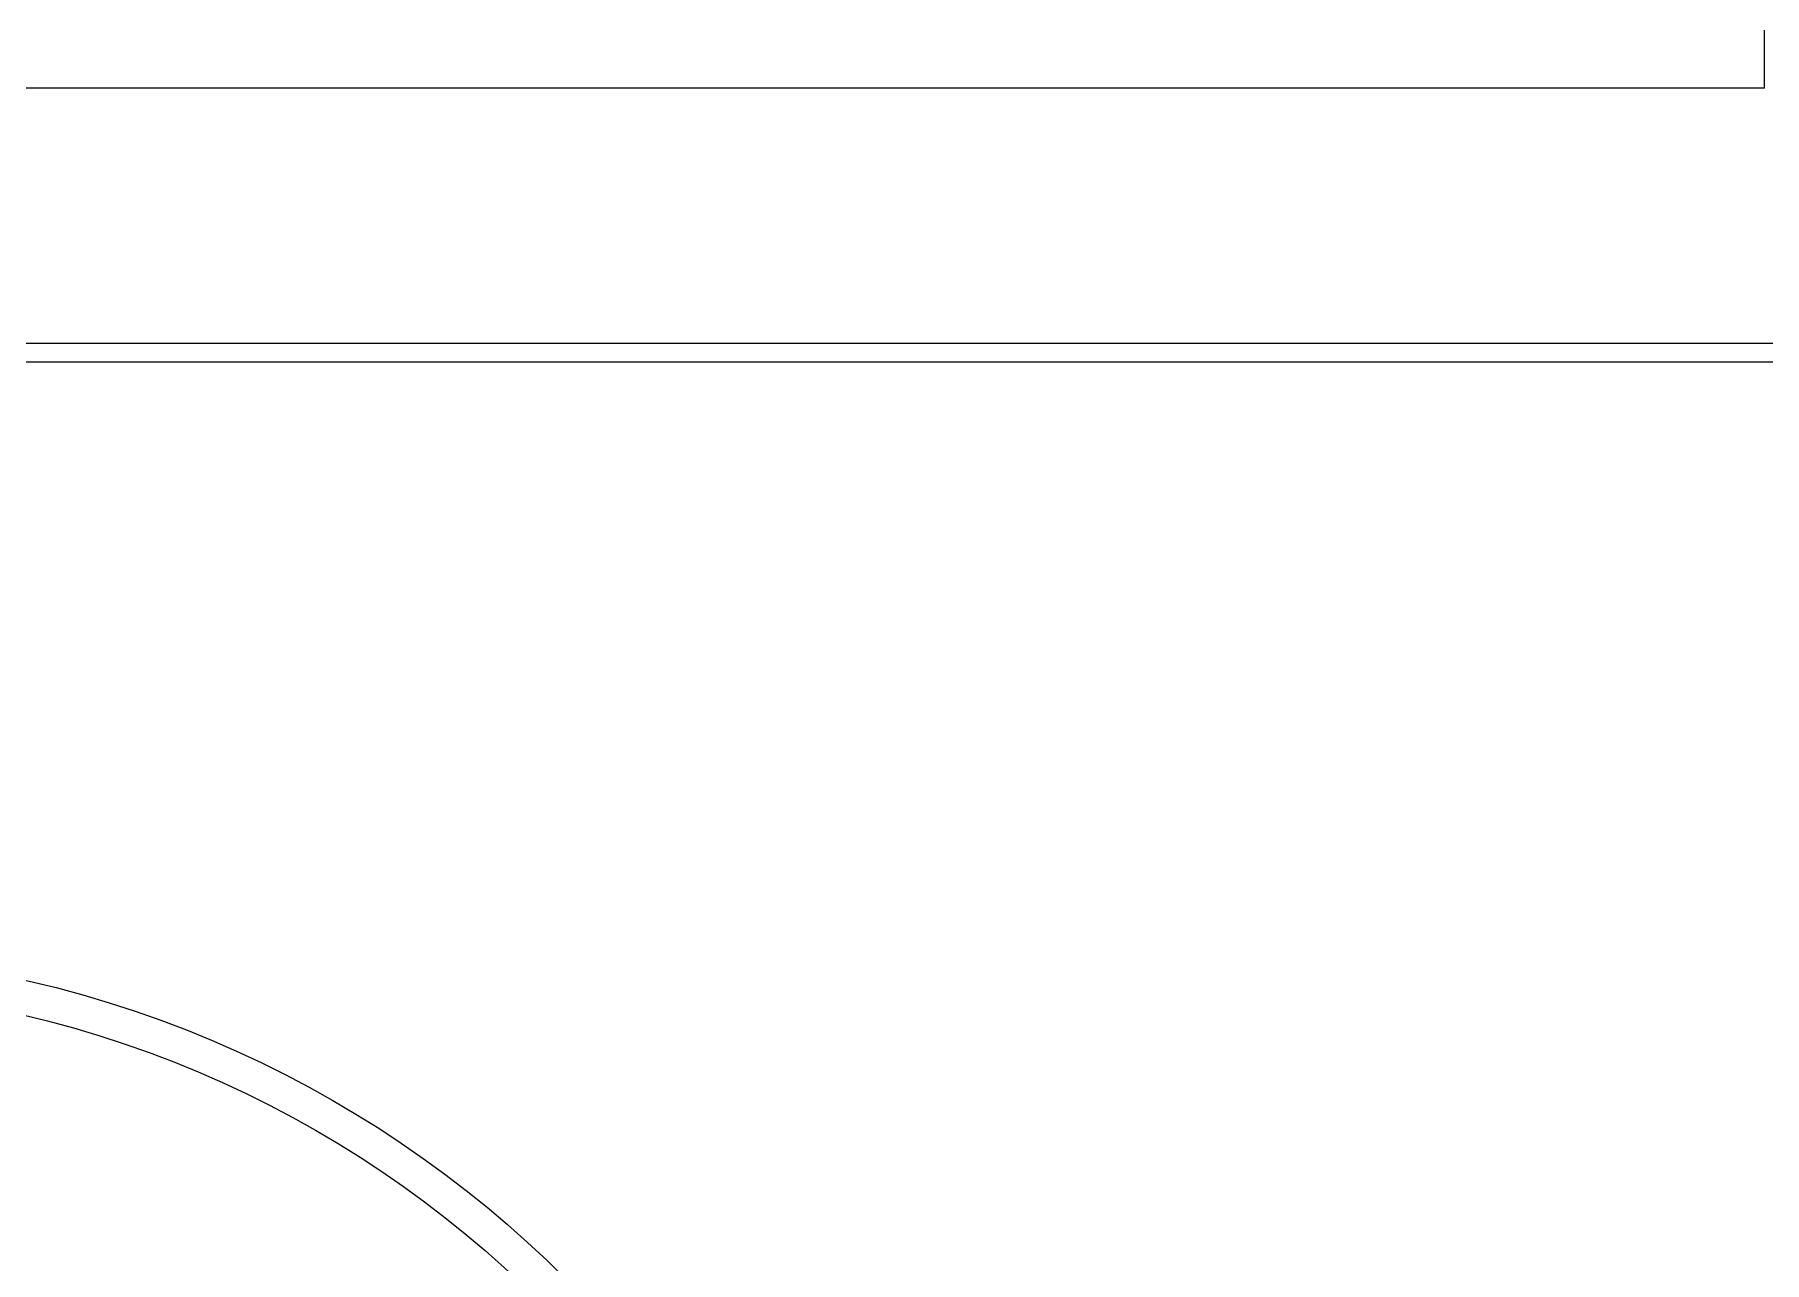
# Model space of a CAD drawing. Extents: x 39521 to 39941, y -9225 to -8631.
# Drawn here: x 39690.3 to 39700.38, y -9076.63 to -9069.48 of the extents above; entities that cross this region are included whole.
import ezdxf

# ---------------------------------------------------------------- set-up
doc = ezdxf.new("R2010")
doc.units = 0
doc.header["$LTSCALE"] = 7
doc.header["$MEASUREMENT"] = 0
doc.layers.add('DWG', color=7, linetype='CONTINUOUS')

msp = doc.modelspace()

# ---------------------------------------------------------------- linework, layer by layer
at = {"layer": 'DWG'}
for p, q in [((39700.377, -9069.788), (39700.377, -9069.45)), ((39700.377, -9069.788), (39601.225, -9069.788)), ((39600.801, -9071.274), (39700.801, -9071.274)), ((39600.801, -9071.382), (39700.801, -9071.382))]:
    msp.add_line(p, q, dxfattribs=at)
for radius in [6.5, 6.3]:
    msp.add_circle((39688.801, -9081.323), radius, dxfattribs=at)

doc.saveas('drawing.dxf')
